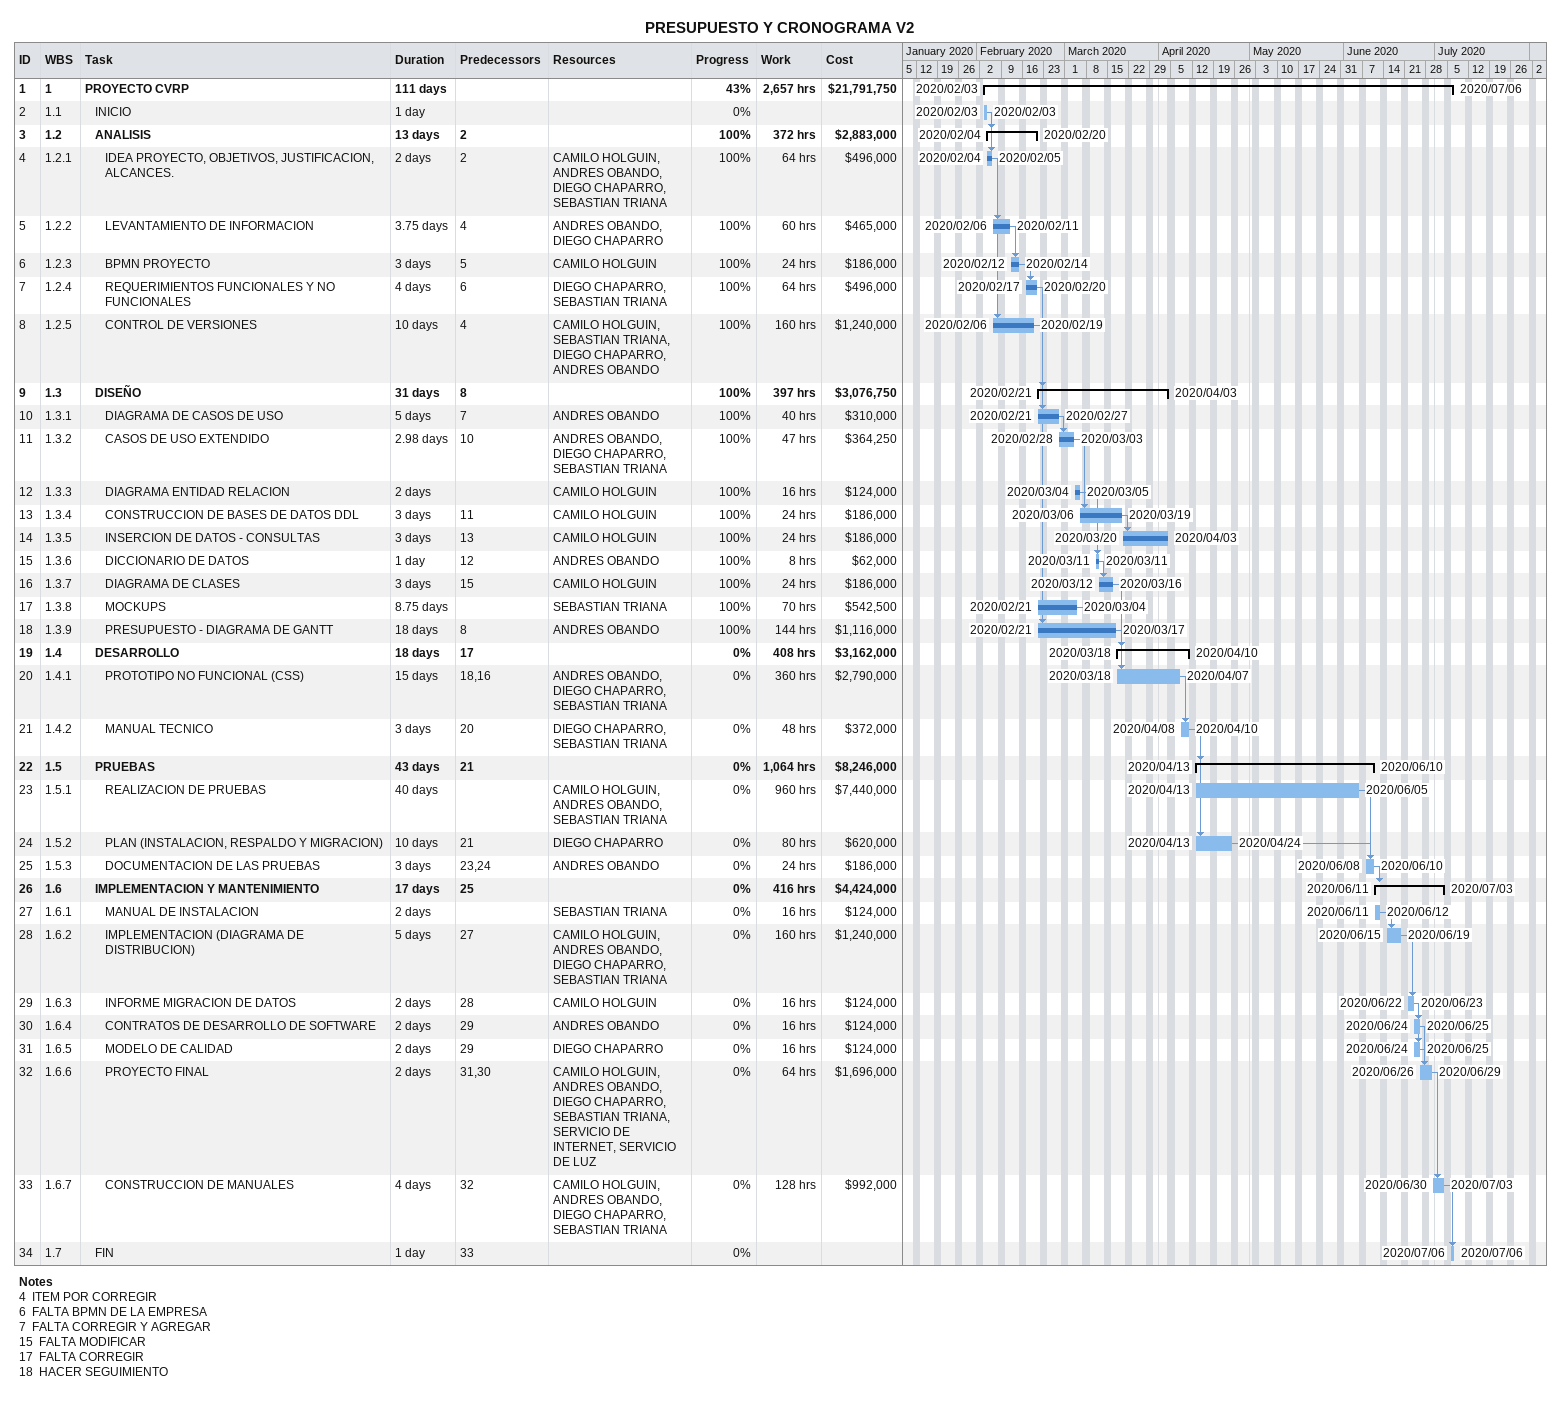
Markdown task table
PRESUPUESTO Y CRONOGRAMA V2

| ID | WBS | Task | Duration | Start | Finish | Predecessors | Resources | % complete | Work (h) | Cost ($) |
|---|---|---|---|---|---|---|---|---|---|---|
| 1 | 1 | **PROYECTO CVRP** | 111d | 2020-02-03 | 2020-07-06 |  |  | 43 | 2657 | 21791750 |
| 2 | 1.1 | INICIO | 1d | 2020-02-03 | 2020-02-03 |  |  | 0 |  |  |
| 3 | 1.2 | **ANALISIS** | 13d | 2020-02-04 | 2020-02-20 | 2 |  | 100 | 372 | 2883000 |
| 4 | 1.2.1 | IDEA PROYECTO, OBJETIVOS, JUSTIFICACION, ALCANCES. | 2d | 2020-02-04 | 2020-02-05 | 2 | CAMILO HOLGUIN, ANDRES OBANDO, DIEGO CHAPARRO, SEBASTIAN TRIANA | 100 | 64 | 496000 |
| 5 | 1.2.2 | LEVANTAMIENTO DE INFORMACION | 3.75d | 2020-02-06 | 2020-02-11 | 4 | ANDRES OBANDO, DIEGO CHAPARRO | 100 | 60 | 465000 |
| 6 | 1.2.3 | BPMN PROYECTO | 3d | 2020-02-12 | 2020-02-14 | 5 | CAMILO HOLGUIN | 100 | 24 | 186000 |
| 7 | 1.2.4 | REQUERIMIENTOS FUNCIONALES Y NO FUNCIONALES | 4d | 2020-02-17 | 2020-02-20 | 6 | DIEGO CHAPARRO, SEBASTIAN TRIANA | 100 | 64 | 496000 |
| 8 | 1.2.5 | CONTROL DE VERSIONES | 10d | 2020-02-06 | 2020-02-19 | 4 | CAMILO HOLGUIN, SEBASTIAN TRIANA, DIEGO CHAPARRO, ANDRES OBANDO | 100 | 160 | 1240000 |
| 9 | 1.3 | **DISEÑO** | 31d | 2020-02-21 | 2020-04-03 | 8 |  | 100 | 397 | 3076750 |
| 10 | 1.3.1 | DIAGRAMA DE CASOS DE USO | 5d | 2020-02-21 | 2020-02-27 | 7 | ANDRES OBANDO | 100 | 40 | 310000 |
| 11 | 1.3.2 | CASOS DE USO EXTENDIDO | 2.98d | 2020-02-28 | 2020-03-03 | 10 | ANDRES OBANDO, DIEGO CHAPARRO, SEBASTIAN TRIANA | 100 | 47 | 364250 |
| 12 | 1.3.3 | DIAGRAMA ENTIDAD RELACION | 2d | 2020-03-04 | 2020-03-05 |  | CAMILO HOLGUIN | 100 | 16 | 124000 |
| 13 | 1.3.4 | CONSTRUCCION DE BASES DE DATOS DDL | 3d | 2020-03-06 | 2020-03-19 | 11 | CAMILO HOLGUIN | 100 | 24 | 186000 |
| 14 | 1.3.5 | INSERCION DE DATOS - CONSULTAS | 3d | 2020-03-20 | 2020-04-03 | 13 | CAMILO HOLGUIN | 100 | 24 | 186000 |
| 15 | 1.3.6 | DICCIONARIO DE DATOS | 1d | 2020-03-11 | 2020-03-11 | 12 | ANDRES OBANDO | 100 | 8 | 62000 |
| 16 | 1.3.7 | DIAGRAMA DE CLASES | 3d | 2020-03-12 | 2020-03-16 | 15 | CAMILO HOLGUIN | 100 | 24 | 186000 |
| 17 | 1.3.8 | MOCKUPS | 8.75d | 2020-02-21 | 2020-03-04 |  | SEBASTIAN TRIANA | 100 | 70 | 542500 |
| 18 | 1.3.9 | PRESUPUESTO - DIAGRAMA DE GANTT | 18d | 2020-02-21 | 2020-03-17 | 8 | ANDRES OBANDO | 100 | 144 | 1116000 |
| 19 | 1.4 | **DESARROLLO** | 18d | 2020-03-18 | 2020-04-10 | 17 |  | 0 | 408 | 3162000 |
| 20 | 1.4.1 | PROTOTIPO NO FUNCIONAL (CSS) | 15d | 2020-03-18 | 2020-04-07 | 18, 16 | ANDRES OBANDO, DIEGO CHAPARRO, SEBASTIAN TRIANA | 0 | 360 | 2790000 |
| 21 | 1.4.2 | MANUAL TECNICO | 3d | 2020-04-08 | 2020-04-10 | 20 | DIEGO CHAPARRO, SEBASTIAN TRIANA | 0 | 48 | 372000 |
| 22 | 1.5 | **PRUEBAS** | 43d | 2020-04-13 | 2020-06-10 | 21 |  | 0 | 1064 | 8246000 |
| 23 | 1.5.1 | REALIZACION DE PRUEBAS | 40d | 2020-04-13 | 2020-06-05 |  | CAMILO HOLGUIN, ANDRES OBANDO, SEBASTIAN TRIANA | 0 | 960 | 7440000 |
| 24 | 1.5.2 | PLAN (INSTALACION, RESPALDO Y MIGRACION) | 10d | 2020-04-13 | 2020-04-24 | 21 | DIEGO CHAPARRO | 0 | 80 | 620000 |
| 25 | 1.5.3 | DOCUMENTACION DE LAS PRUEBAS | 3d | 2020-06-08 | 2020-06-10 | 23, 24 | ANDRES OBANDO | 0 | 24 | 186000 |
| 26 | 1.6 | **IMPLEMENTACION Y MANTENIMIENTO** | 17d | 2020-06-11 | 2020-07-03 | 25 |  | 0 | 416 | 4424000 |
| 27 | 1.6.1 | MANUAL DE INSTALACION | 2d | 2020-06-11 | 2020-06-12 |  | SEBASTIAN TRIANA | 0 | 16 | 124000 |
| 28 | 1.6.2 | IMPLEMENTACION (DIAGRAMA DE DISTRIBUCION) | 5d | 2020-06-15 | 2020-06-19 | 27 | CAMILO HOLGUIN, ANDRES OBANDO, DIEGO CHAPARRO, SEBASTIAN TRIANA | 0 | 160 | 1240000 |
| 29 | 1.6.3 | INFORME MIGRACION DE DATOS | 2d | 2020-06-22 | 2020-06-23 | 28 | CAMILO HOLGUIN | 0 | 16 | 124000 |
| 30 | 1.6.4 | CONTRATOS DE DESARROLLO DE SOFTWARE | 2d | 2020-06-24 | 2020-06-25 | 29 | ANDRES OBANDO | 0 | 16 | 124000 |
| 31 | 1.6.5 | MODELO DE CALIDAD | 2d | 2020-06-24 | 2020-06-25 | 29 | DIEGO CHAPARRO | 0 | 16 | 124000 |
| 32 | 1.6.6 | PROYECTO FINAL | 2d | 2020-06-26 | 2020-06-29 | 31, 30 | CAMILO HOLGUIN, ANDRES OBANDO, DIEGO CHAPARRO, SEBASTIAN TRIANA, SERVICIO DE INTERNET, SERVICIO DE LUZ | 0 | 64 | 1696000 |
| 33 | 1.6.7 | CONSTRUCCION DE MANUALES | 4d | 2020-06-30 | 2020-07-03 | 32 | CAMILO HOLGUIN, ANDRES OBANDO, DIEGO CHAPARRO, SEBASTIAN TRIANA | 0 | 128 | 992000 |
| 34 | 1.7 | FIN | 1d | 2020-07-06 | 2020-07-06 | 33 |  | 0 |  |  |

Notes
- 4: ITEM POR CORREGIR
- 6: FALTA BPMN DE LA EMPRESA
- 7: FALTA CORREGIR Y AGREGAR
- 15: FALTA MODIFICAR
- 17: FALTA CORREGIR
- 18: HACER SEGUIMIENTO
